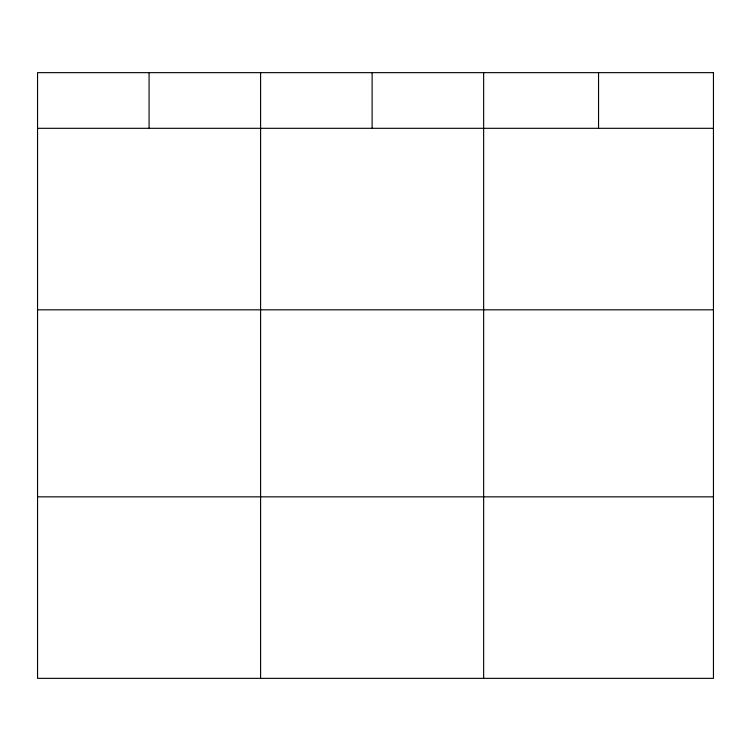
<?xml version="1.0" encoding="UTF-8"?>
<svg xmlns="http://www.w3.org/2000/svg" width="751" height="751" viewBox="0 0 751 751"><rect width="100%" height="100%" fill="white"/><g stroke="black" fill="none" stroke-linecap="round" stroke-linejoin="round"><path stroke-width="1.13" d="M37.55 128.308L713.45 128.308M37.55 309.825L713.45 309.825M37.55 496.843L713.45 496.843M598.547 72.65L598.547 128.308M483.644 72.65L483.644 678.35M372.12 72.65L372.12 128.308M260.597 72.65L260.597 678.35M149.073 72.65L149.073 128.308M713.45 72.65L37.55 72.65L37.55 678.35L713.45 678.35L713.45 72.65"/></g></svg>
